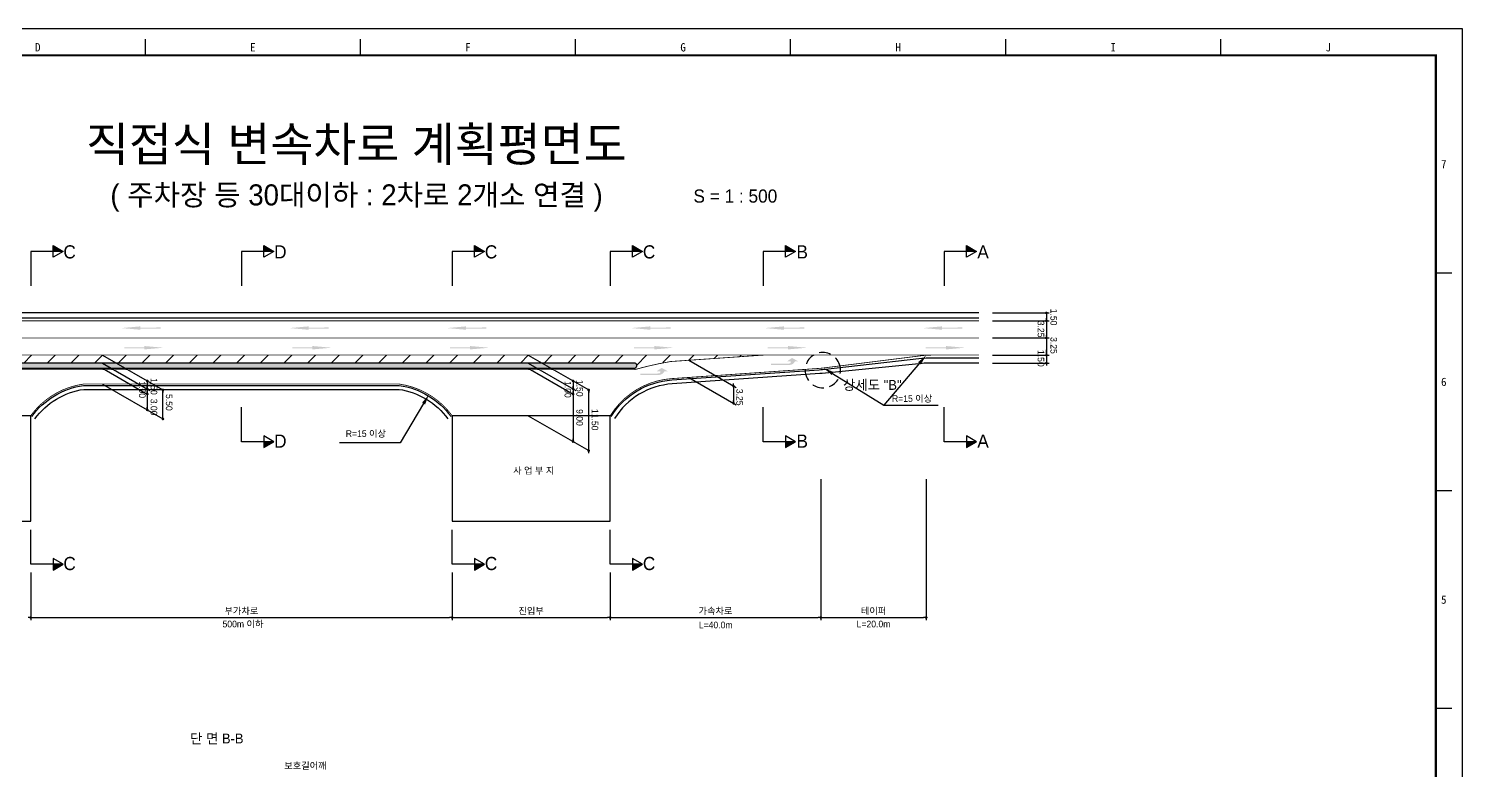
# Model space of a CAD drawing. Header units: millimetres. Extents: x 472 to 896, y -2 to 298.
# Drawn here: x 623.6 to 895.7, y 156.9 to 297.6 of the extents above; entities that cross this region are included whole.
import ezdxf
from ezdxf.enums import TextEntityAlignment as Align

# ---------------------------------------------------------------- set-up
doc = ezdxf.new("R2010")
doc.units = ezdxf.units.MM
doc.linetypes.add('HIDDEN', pattern=[9.525, 6.35, -3.175])
for name, color, linetype in [('CC-GSTR-0004', 4, 'Continuous'), ('CM-LANE-0030', 30, 'Continuous'), ('CZ-DIMT-0002', 7, 'Continuous'), ('CZ-LIN1-0007', 7, 'Continuous'), ('CZ-LIN2-0003', 3, 'Continuous'), ('CZ-LINE-0001', 7, 'Continuous'), ('CZ-TEXT-BOX0', 7, 'Continuous'), ('TITLE', 7, 'Continuous')]:
    doc.layers.add(name, color=color, linetype=linetype)
doc.styles.add('돋움', font='')
doc.styles.add('돋음체', font='')
doc.styles.get('돋움').set_extended_font_data('Dotum')
doc.styles.get('돋음체').set_extended_font_data('DotumChe')

# ---------------------------------------------------------------- blocks, each defined once
blk = doc.blocks.new('_Dot')
at = {"color": 0, "linetype": 'ByBlock', "lineweight": -2}
blk.add_line((-0.5, 0), (-1, 0), dxfattribs=at)
at = {"color": 0, "linetype": 'ByBlock', "const_width": 0.5}
blk.add_lwpolyline([(-0.25, 0, 1), (0.25, 0, 1)], format="xyb", close=True, dxfattribs=at)

msp = doc.modelspace()

# ---------------------------------------------------------------- hatches: boundary and pattern name
at = {"layer": 'CM-LANE-0030'}
h = msp.add_hatch(dxfattribs=at)
h.set_pattern_fill('ANSI31', color=256, style=0)
h.set_pattern_definition([(45, (-535.8948, 5.09), (-2.245064, 2.245064), [])])
h.paths.add_polyline_path([(579.2, 235.66), (583.5, 235.01, -0.082795), (589.21, 233.16), (590.25, 233.16, 0.001767), (590.13, 233.22, -0.768255), (590.38, 234.16), (738.51, 234.16, -0.801424), (738.72, 233.21, 0.001479), (738.62, 233.16), (739.86, 233.16, -0.078793), (745.43, 234.44), (763.01, 235.66)])
at = {"layer": 'CZ-LIN1-0007'}
for points in [[(644.8, 241.11), (644.8, 240.89), (648.63, 240.9), (648.63, 240.68), (644.8, 240.68), (644.8, 240.47), (641.15, 240.79)], [(676.72, 241.11), (676.72, 240.89), (680.55, 240.9), (680.55, 240.68), (676.72, 240.68), (676.72, 240.47), (673.07, 240.79)], [(706.62, 241.11), (706.62, 240.89), (710.45, 240.9), (710.45, 240.68), (706.62, 240.68), (706.62, 240.47), (702.97, 240.79)], [(741.59, 241.11), (741.59, 240.89), (745.42, 240.9), (745.42, 240.68), (741.59, 240.68), (741.59, 240.47), (737.94, 240.79)], [(766.96, 241.11), (766.96, 240.89), (770.79, 240.9), (770.79, 240.68), (766.96, 240.68), (766.96, 240.47), (763.31, 240.79)], [(796.97, 241.11), (796.97, 240.89), (800.79, 240.9), (800.79, 240.68), (796.97, 240.68), (796.97, 240.47), (793.32, 240.79)], [(645.54, 237.38), (645.54, 237.16), (641.71, 237.16), (641.71, 236.95), (645.54, 236.95), (645.54, 236.74), (649.19, 237.06)], [(677.45, 237.38), (677.45, 237.16), (673.63, 237.16), (673.63, 236.95), (677.45, 236.95), (677.45, 236.74), (681.11, 237.06)], [(707.36, 237.38), (707.36, 237.16), (703.53, 237.16), (703.53, 236.95), (707.36, 236.95), (707.36, 236.74), (711.01, 237.06)], [(742.33, 237.38), (742.33, 237.16), (738.5, 237.16), (738.5, 236.95), (742.33, 236.95), (742.33, 236.74), (745.98, 237.06)], [(767.7, 237.38), (767.7, 237.16), (763.87, 237.16), (763.87, 236.95), (767.7, 236.95), (767.7, 236.74), (771.35, 237.06)], [(797.7, 237.38), (797.7, 237.16), (793.88, 237.16), (793.88, 236.95), (797.7, 236.95), (797.7, 236.74), (801.35, 237.06)], [(768.01, 233.78, 0.267976), (769.04, 234.47), (769.67, 234.47), (768.49, 235.12), (767.55, 234.48), (768.24, 234.47, -0.504994), (767.93, 234.05), (764.47, 234.03), (764.47, 233.76)], [(743.25, 231.9, 0.267976), (744.28, 232.59), (744.9, 232.59), (743.73, 233.24), (742.79, 232.59), (743.48, 232.59, -0.504994), (743.17, 232.17), (739.71, 232.15), (739.71, 231.88)]]:
    msp.add_hatch(color=256, dxfattribs=at).paths.add_polyline_path(points)
at = {"layer": 'CZ-LIN2-0003'}
h = msp.add_hatch(dxfattribs=at)
h.set_pattern_fill('CROSS', color=256, scale=0.075, style=0)
h.set_pattern_definition([(0, (-535.8948, 5.08995), (0.47625, 0.47625), [0.238125, -0.714375]), (90, (-535.77575, 4.9709), (-0.47625, 0.47625), [0.238125, -0.714375])])
h.paths.add_polyline_path([(590.38, 234.16, 0.768255), (590.13, 233.22, -0.001767), (590.25, 233.16), (738.62, 233.16, -0.001479), (738.72, 233.21, 0.801424), (738.51, 234.16)])
at = {"layer": 'CZ-LINE-0001'}
for points in [[(628.2, 256.43), (628.2, 255.33), (630.1, 255.33)], [(668.2, 256.43), (668.2, 255.33), (670.1, 255.33)], [(708.2, 256.43), (708.2, 255.33), (710.1, 255.33)], [(738.2, 256.43), (738.2, 255.33), (740.1, 255.33)], [(767.25, 256.43), (767.25, 255.33), (769.15, 255.33)], [(801.58, 256.43), (801.58, 255.33), (803.49, 255.33)], [(670.1, 219.21), (668.2, 219.21), (668.2, 218.11)], [(769.15, 219.21), (767.25, 219.21), (767.25, 218.11)], [(803.49, 219.21), (801.58, 219.21), (801.58, 218.11)], [(630.1, 195.97), (628.2, 195.97), (628.2, 194.87)], [(710.1, 195.97), (708.2, 195.97), (708.2, 194.87)], [(740.1, 195.97), (738.2, 195.97), (738.2, 194.87)]]:
    msp.add_hatch(color=256, dxfattribs=at).paths.add_polyline_path(points)

# ---------------------------------------------------------------- linework, layer by layer
at = {"color": 0, "linetype": 'ByBlock', "lineweight": -2}
for p, q in [((816.78, 243.41), (816.78, 243.16)), ((816.78, 242.41), (816.78, 242.66)), ((816.78, 241.91), (816.78, 241.66)), ((816.78, 239.16), (816.78, 239.41)), ((816.78, 238.66), (816.78, 238.41)), ((816.78, 235.91), (816.78, 236.16)), ((816.78, 235.91), (816.78, 236.16)), ((816.78, 233.91), (816.78, 233.66)), ((816.78, 233.91), (816.78, 233.66)), ((646.1, 230.5), (646.1, 230.25)), ((646.1, 229.5), (646.1, 229.75)), ((646.1, 229), (646.1, 228.75)), ((646.1, 228.5), (646.1, 228.75)), ((649.06, 228.79), (649.06, 228.54)), ((726.92, 230.5), (726.92, 230.25)), ((726.92, 229.5), (726.92, 229.75)), ((726.92, 229), (726.92, 228.75)), ((726.92, 228.5), (726.92, 228.75)), ((729.88, 228.79), (729.88, 228.54)), ((757.37, 230.02), (757.37, 230.27)), ((757.37, 229.52), (757.37, 229.27)), ((757.37, 226.77), (757.37, 227.02)), ((646.1, 225.5), (646.1, 225.75)), ((649.06, 223.79), (649.06, 224.04)), ((726.92, 219.5), (726.92, 219.75)), ((729.88, 217.79), (729.88, 218.04))]:
    msp.add_line(p, q, dxfattribs=at)
at = {"color": 0, "linetype": 'ByBlock', "const_width": 0.25}
for points in [[(816.78, 243.53, 1), (816.78, 243.78, 1)], [(816.78, 242.28, 1), (816.78, 242.03, 1)], [(816.78, 242.03, 1), (816.78, 242.28, 1)], [(816.78, 239.03, 1), (816.78, 238.78, 1)], [(816.78, 238.78, 1), (816.78, 239.03, 1)], [(816.78, 235.78, 1), (816.78, 235.53, 1)], [(816.78, 235.78, 1), (816.78, 235.53, 1)], [(816.78, 234.03, 1), (816.78, 234.28, 1)], [(816.78, 234.03, 1), (816.78, 234.28, 1)], [(646.1, 230.63, 1), (646.1, 230.88, 1)], [(646.1, 229.38, 1), (646.1, 229.13, 1)], [(646.1, 229.13, 1), (646.1, 229.38, 1)], [(649.06, 228.92, 1), (649.06, 229.17, 1)], [(726.92, 230.63, 1), (726.92, 230.88, 1)], [(726.92, 229.13, 1), (726.92, 229.38, 1)], [(726.92, 229.38, 1), (726.92, 229.13, 1)], [(729.88, 228.92, 1), (729.88, 229.17, 1)], [(757.37, 229.65, 1), (757.37, 229.9, 1)], [(757.37, 229.9, 1), (757.37, 229.65, 1)], [(646.1, 228.38, 1), (646.1, 228.13, 1)], [(726.92, 228.38, 1), (726.92, 228.13, 1)], [(757.37, 226.65, 1), (757.37, 226.4, 1)], [(646.1, 225.38, 1), (646.1, 225.13, 1)], [(649.06, 223.67, 1), (649.06, 223.42, 1)], [(726.92, 219.38, 1), (726.92, 219.13, 1)], [(729.88, 217.67, 1), (729.88, 217.42, 1)]]:
    msp.add_lwpolyline(points, format="xyb", close=True, dxfattribs=at)
at = {"layer": 'CC-GSTR-0004'}
for points in [[(803.96, 243.66), (553.96, 243.66)], [(803.96, 242.66), (553.96, 242.66)]]:
    msp.add_lwpolyline(points, dxfattribs=at)
for points in [[(734.17, 224.03, -0.24079), (745.67, 230.95), (773.63, 232.89), (773.63, 232.89, 0.010735), (774.28, 232.94), (774.28, 232.94), (793.12, 235.06), (793.12, 235.06, -0.028022), (794.8, 235.16), (794.8, 235.16), (803.96, 235.16)], [(803.96, 234.16), (794.7, 234.16, 0.024952), (793.21, 234.08), (774.18, 232.18, -0.007667), (773.73, 232.14), (745.73, 230.2, 0.24079), (734.81, 223.63)], [(624.16, 224.01, -0.202063), (633.98, 229.91), (693.94, 229.91, -0.202063), (703.75, 224.01, -0.202063)], [(624.76, 223.57, -0.201084), (634.03, 229.16), (693.88, 229.16, -0.201084), (703.15, 223.57, -0.201084)]]:
    msp.add_lwpolyline(points, format="xyb", dxfattribs=at)
at = {"layer": 'CM-LANE-0030', "const_width": 0.15}
msp.add_lwpolyline([(803.96, 238.91), (553.96, 238.91)], dxfattribs=at)
msp.add_lwpolyline([(583.5, 235.01), (579.2, 235.66), (763.01, 235.66), (745.43, 234.44, 0.026159), (738.62, 232.91), (590.25, 232.91, 0.027105)], format="xyb", close=True, dxfattribs=at)
at = {"layer": 'CZ-LIN1-0007', "const_width": 0.15}
msp.add_lwpolyline([(803.96, 242.16), (553.96, 242.16)], dxfattribs=at)
for points in [[(803.96, 235.66), (794.89, 235.66), (794.89, 235.66, 0.031099), (793.03, 235.54), (774.37, 233.21, -0.01381), (773.54, 233.13), (773.54, 233.13), (745.66, 231.2, 0.24079), (733.96, 224.16)], [(623.96, 224.16, -0.202373), (633.96, 230.16), (693.95, 230.16, -0.202373), (703.96, 224.16)]]:
    msp.add_lwpolyline(points, format="xyb", dxfattribs=at)
at = {"layer": 'CZ-LIN1-0007', "linetype": 'HIDDEN', "const_width": 0.15}
msp.add_lwpolyline([(763.01, 235.66), (794.89, 235.66)], dxfattribs=at)
at = {"layer": 'CZ-LIN2-0003'}
msp.add_lwpolyline([(590.13, 233.22, -0.001767), (590.25, 233.16), (738.62, 233.16, -0.001479), (738.72, 233.21, 0.801424), (738.51, 234.16), (590.38, 234.16, 0.768255)], format="xyb", close=True, dxfattribs=at)
for points in [[(623.96, 224.16), (593.96, 224.16), (593.96, 204.16), (623.96, 204.16)], [(733.96, 224.16), (703.96, 224.16), (703.96, 204.16), (733.96, 204.16)]]:
    msp.add_lwpolyline(points, close=True, dxfattribs=at)
at = {"layer": 'CZ-LINE-0001'}
for p, q in [((628.2, 254.23), (628.2, 256.43)), ((628.2, 256.43), (630.1, 255.33)), ((668.2, 254.23), (668.2, 256.43)), ((668.2, 256.43), (670.1, 255.33)), ((708.2, 254.23), (708.2, 256.43)), ((708.2, 256.43), (710.1, 255.33)), ((738.2, 254.23), (738.2, 256.43)), ((738.2, 256.43), (740.1, 255.33)), ((767.25, 254.23), (767.25, 256.43)), ((767.25, 256.43), (769.15, 255.33)), ((801.58, 254.23), (801.58, 256.43)), ((801.58, 256.43), (803.49, 255.33)), ((630.1, 255.33), (623.96, 255.33)), ((623.96, 255.33), (623.96, 248.79)), ((630.1, 255.33), (628.2, 254.23)), ((670.1, 255.33), (663.96, 255.33)), ((663.96, 255.33), (663.96, 248.79)), ((670.1, 255.33), (668.2, 254.23)), ((710.1, 255.33), (703.96, 255.33)), ((703.96, 255.33), (703.96, 248.79)), ((710.1, 255.33), (708.2, 254.23)), ((740.1, 255.33), (733.96, 255.33)), ((733.96, 255.33), (733.96, 248.79)), ((740.1, 255.33), (738.2, 254.23)), ((769.15, 255.33), (763.01, 255.33)), ((763.01, 255.33), (763.01, 248.79)), ((769.15, 255.33), (767.25, 254.23)), ((803.49, 255.33), (797.34, 255.33)), ((797.34, 255.33), (797.34, 248.79)), ((803.49, 255.33), (801.58, 254.23)), ((806.56, 243.66), (817.28, 243.66)), ((816.78, 243.16), (816.78, 234.16)), ((806.56, 242.16), (817.28, 242.16)), ((806.56, 242.16), (817.28, 242.16)), ((806.56, 238.91), (817.28, 238.91)), ((637.6, 235.66), (649.06, 229.04)), ((637.6, 234.16), (646.6, 228.96)), ((637.6, 234.16), (646.6, 228.96)), ((718.42, 235.66), (729.88, 229.04)), ((718.42, 234.16), (727.42, 228.96)), ((718.42, 234.16), (727.42, 228.96)), ((748.87, 234.68), (757.87, 229.49)), ((806.56, 235.66), (817.28, 235.66)), ((806.56, 235.66), (817.28, 235.66)), ((806.56, 234.16), (817.28, 234.16)), ((806.56, 234.16), (817.28, 234.16)), ((816.78, 236.16), (816.78, 236.66)), ((637.6, 233.16), (646.1, 228.25)), ((718.42, 233.16), (726.92, 228.25)), ((748.87, 231.43), (757.87, 226.24)), ((637.6, 230.16), (649.06, 223.54)), ((646.1, 230.75), (646.1, 225.25)), ((649.06, 223.54), (649.06, 229.04)), ((726.92, 230.25), (726.92, 219.25)), ((729.88, 217.06), (729.88, 229.04)), ((757.37, 229.27), (757.37, 226.27)), ((785.93, 226.15), (796.2, 226.15)), ((663.96, 219.21), (663.96, 225.75)), ((718.42, 224.16), (729.88, 217.54)), ((763.01, 219.21), (763.01, 225.75)), ((797.34, 219.21), (797.34, 225.75)), ((670.1, 219.21), (663.96, 219.21)), ((670.1, 219.21), (668.2, 220.31)), ((668.2, 220.31), (668.2, 218.11)), ((668.2, 218.11), (670.1, 219.21)), ((769.15, 219.21), (763.01, 219.21)), ((769.15, 219.21), (767.25, 220.31)), ((767.25, 220.31), (767.25, 218.11)), ((767.25, 218.11), (769.15, 219.21)), ((803.49, 219.21), (797.34, 219.21)), ((803.49, 219.21), (801.58, 220.31)), ((801.58, 220.31), (801.58, 218.11)), ((801.58, 218.11), (803.49, 219.21)), ((773.96, 212.13), (773.96, 185.36)), ((773.96, 212.13), (773.96, 185.36)), ((793.96, 212.13), (793.96, 185.36)), ((623.96, 195.97), (623.96, 202.51)), ((703.96, 195.97), (703.96, 202.51)), ((733.96, 195.97), (733.96, 202.51)), ((630.1, 195.97), (623.96, 195.97)), ((630.1, 195.97), (628.2, 197.07)), ((628.2, 197.07), (628.2, 194.87)), ((628.2, 194.87), (630.1, 195.97)), ((710.1, 195.97), (703.96, 195.97)), ((710.1, 195.97), (708.2, 197.07)), ((708.2, 197.07), (708.2, 194.87)), ((708.2, 194.87), (710.1, 195.97)), ((740.1, 195.97), (733.96, 195.97)), ((740.1, 195.97), (738.2, 197.07)), ((738.2, 197.07), (738.2, 194.87)), ((738.2, 194.87), (740.1, 195.97)), ((623.96, 194.41), (623.96, 185.36)), ((623.96, 194.41), (623.96, 185.36)), ((703.96, 194.41), (703.96, 185.36)), ((703.96, 194.41), (703.96, 185.36)), ((733.96, 194.41), (733.96, 185.36)), ((733.96, 194.41), (733.96, 185.36)), ((624.46, 185.86), (703.46, 185.86)), ((704.46, 185.86), (733.46, 185.86)), ((734.46, 185.86), (773.46, 185.86)), ((774.46, 185.86), (793.46, 185.86))]:
    msp.add_line(p, q, dxfattribs=at)
at = {"layer": 'CZ-LINE-0001', "linetype": 'HIDDEN', "ltscale": 0.35}
msp.add_line((777.65, 233.19), (777.65, 233.19), dxfattribs=at)
at = {"layer": 'CZ-LINE-0001'}
for points in [[(792.67, 234.1), (785.93, 226.15)], [(776.17, 232.17), (785.93, 226.15)], [(698.54, 226.45), (694.08, 218.99), (682.6, 218.99)]]:
    msp.add_lwpolyline(points, dxfattribs=at)
at = {"layer": 'CZ-LINE-0001', "linetype": 'HIDDEN', "ltscale": 0.35}
msp.add_arc((774.33, 232.8), 3.35, 6.7667, 6.749, dxfattribs=at)
at = {"layer": 'CZ-LINE-0001'}
for points in [[(792.41, 234.32), (793.96, 235.63), (792.92, 233.89)], [(776, 231.88), (774.47, 233.22), (776.35, 232.45)], [(698.25, 226.62), (699.56, 228.17), (698.82, 226.28)]]:
    msp.add_solid(points, dxfattribs=at)
at = {"layer": 'TITLE', "color": 7, "linetype": 'Continuous'}
for p, q in [((645.74, 292.56), (645.74, 295.59)), ((686.56, 292.56), (686.56, 295.59)), ((727.39, 292.56), (727.39, 295.59)), ((768.21, 292.56), (768.21, 295.59)), ((809.04, 292.56), (809.04, 295.59)), ((849.86, 292.56), (849.86, 295.59)), ((893.71, 251.23), (890.68, 251.23)), ((893.71, 209.9), (890.68, 209.9)), ((893.71, 168.58), (890.68, 168.58))]:
    msp.add_line(p, q, dxfattribs=at)
at = {"layer": 'TITLE'}
msp.add_lwpolyline([(472.36, -1.77), (895.72, -1.77), (895.72, 297.6), (472.36, 297.6)], close=True, dxfattribs=at)
at = {"layer": 'TITLE', "linetype": 'Continuous', "const_width": 0.403}
msp.add_lwpolyline([(482.44, 3.26), (482.44, 292.56), (890.68, 292.56), (890.68, 3.26)], close=True, dxfattribs=at)

# ---------------------------------------------------------------- block references
at = {"layer": 'CZ-LINE-0001', "xscale": 0.5, "yscale": 0.5, "zscale": 0.5}
for p in [(623.96, 185.86), (703.96, 185.86), (733.96, 185.86), (773.96, 185.86), (793.96, 185.86)]:
    msp.add_blockref('_Dot', p, dxfattribs=at)
at = {"layer": 'CZ-LINE-0001', "xscale": 0.5, "yscale": 0.5, "zscale": 0.5, "rotation": 180}
for p in [(623.96, 185.86), (703.96, 185.86), (733.96, 185.86), (773.96, 185.86)]:
    msp.add_blockref('_Dot', p, dxfattribs=at)

# ---------------------------------------------------------------- texts
at = {"layer": 'CZ-DIMT-0002', "style": '돋움'}
for s, height, p in [('C', 2.5, (631.35, 255.25)), ('D', 2.5, (671.35, 255.25)), ('C', 2.5, (711.35, 255.25)), ('C', 2.5, (741.35, 255.25)), ('B', 2.5, (770.41, 255.25)), ('A', 2.5, (804.74, 255.25)), ('상세도 "B"', 1.875, (783.71, 230)), ('R=15 이상', 1.25, (791.27, 227.41)), ('D', 2.5, (671.35, 219.34)), ('R=15 이상', 1.25, (687.59, 220.76)), ('B', 2.5, (770.41, 219.34)), ('A', 2.5, (804.74, 219.34)), ('사 업 부 지', 1.25, (719.45, 213.75)), ('C', 2.5, (631.35, 196.11)), ('C', 2.5, (711.35, 196.11)), ('C', 2.5, (741.35, 196.11)), ('500m 이하', 1.25, (664.26, 184.63)), ('L=40.0m', 1.25, (753.99, 184.45)), ('L=20.0m', 1.25, (783.95, 184.63))]:
    msp.add_text(s, height=height, dxfattribs=at).set_placement(p, align=Align.MIDDLE_CENTER)
for s, p in [('1.50', (817.54, 244.47)), ('3.25', (815.1, 242.19)), ('3.25', (817.54, 239.08)), ('1.50', (815.1, 236.64))]:
    msp.add_text(s, height=1.25, rotation=270, dxfattribs=at).set_placement(p)
at = {"layer": 'CZ-DIMT-0002', "char_height": 1.25, "attachment_point": 5, "rotation": 270, "style": '돋움'}
for s, insert in [('1.00', (645.14, 229.1)), ('1.50', (647.35, 229.71)), ('1.00', (725.91, 229.15)), ('1.50', (728.17, 229.37)), ('3.25', (758.53, 227.67)), ('3.00', (647.35, 225.79)), ('5.50', (650.24, 226.69)), ('9.00', (728.17, 223.82)), ('11.50', (731.06, 223.4))]:
    msp.add_mtext(s, dxfattribs=dict(at, insert=insert))
at = {"layer": 'CZ-LINE-0001', "char_height": 1.25, "attachment_point": 5, "style": '돋움'}
for s, insert in [('\\A1;부가차로', (663.96, 187.05)), ('\\A1;진입부', (718.96, 187.05)), ('\\A1;가속차로', (753.96, 187.06)), ('\\A1;테이퍼', (783.96, 187.06)), ('\\A1;보호길어깨', (676.12, 157.68))]:
    msp.add_mtext(s, dxfattribs=dict(at, insert=insert))
at = {"layer": 'CZ-TEXT-BOX0', "style": '돋움'}
msp.add_text('단 면 B-B', height=1.875, dxfattribs=at).set_placement((659.28, 162.9), align=Align.MIDDLE_CENTER)
at = {"layer": 'TITLE', "color": 3, "linetype": 'Continuous', "style": '돋음체'}
for s, p in [('D', (625.32, 294.07)), ('E', (666.15, 294.07)), ('F', (706.97, 294.07)), ('G', (747.8, 294.07)), ('H', (788.62, 294.07)), ('I', (829.45, 294.07)), ('J', (870.27, 294.07)), ('7', (892.2, 271.9)), ('6', (892.2, 230.57)), ('5', (892.2, 189.25))]:
    msp.add_text(s, height=1.59, dxfattribs=at).set_placement(p, align=Align.MIDDLE)
at = {"layer": 'TITLE', "style": '돋움'}
for s, height, p in [('직접식 변속차로 계획평면도', 6.5, (685.77, 275.68)), ('( 주차장 등 30대이하 : 2차로 2개소 연결 )', 4, (685.82, 266.06))]:
    msp.add_text(s, height=height, dxfattribs=at).set_placement(p, align=Align.MIDDLE_CENTER)
msp.add_text('S = 1 : 500', height=2.5, dxfattribs=at).set_placement((749.77, 265.84), align=Align.MIDDLE_LEFT)

doc.saveas('drawing.dxf')
